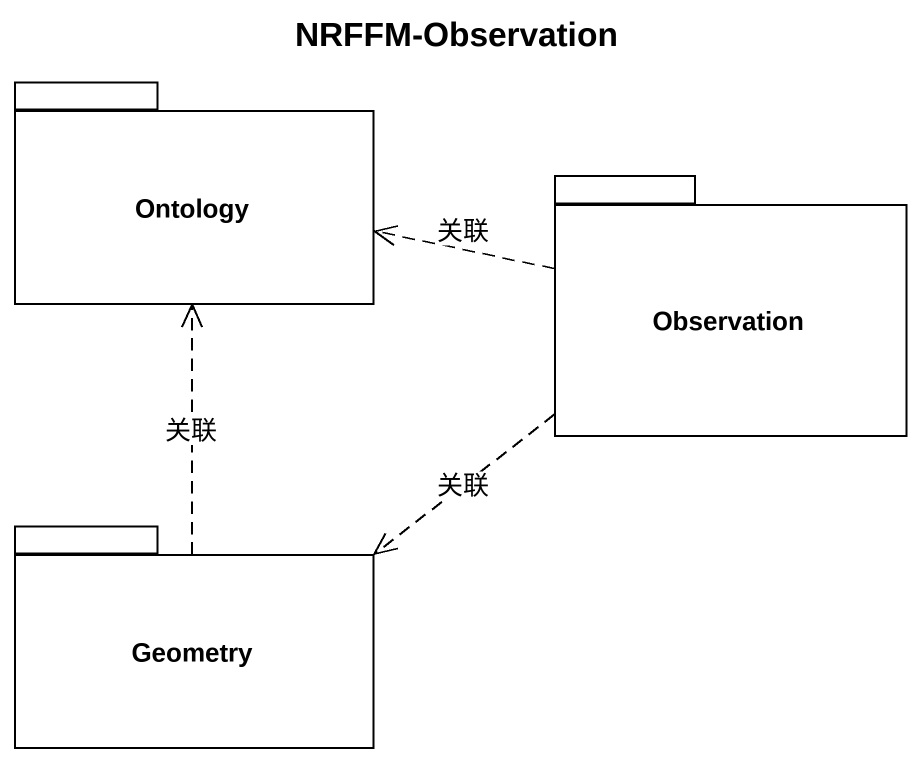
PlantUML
@startuml
title NRFFM-Observation
package Ontology {
}
package Observation {
}
package Geometry {
}
Observation .left.> Ontology : 关联
Observation ..> Geometry : 关联
Geometry .up.> Ontology : 关联
@enduml
